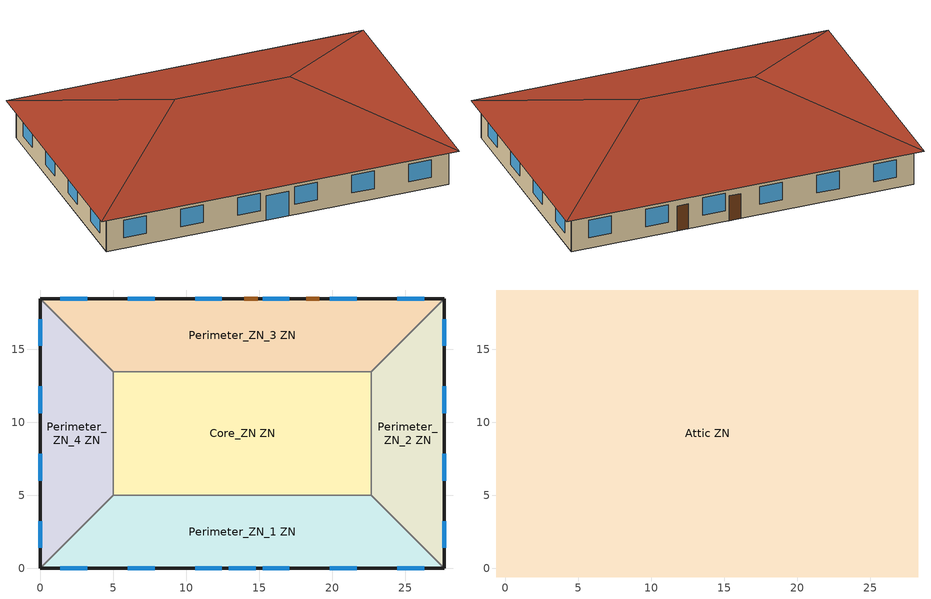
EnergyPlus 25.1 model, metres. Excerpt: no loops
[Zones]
Core_ZN ZN
 floor ground (Foundation F 1.26W/m*K Perim 0.0m Area 149.66m2): 22.69,13.46 22.69,5 5,5 5,13.46 z0
 wall to Perimeter_ZN_2 ZN (Typical Interior Wall): 22.69,5 22.69,13.46 z0:3.05
 wall to Perimeter_ZN_3 ZN (Typical Interior Wall): 22.69,13.46 5,13.46 z0:3.05
 wall to Perimeter_ZN_1 ZN (Typical Interior Wall): 5,5 22.69,5 z0:3.05
 wall to Perimeter_ZN_4 ZN (Typical Interior Wall): 5,13.46 5,5 z0:3.05
Perimeter_ZN_1 ZN
 floor ground (Foundation F 1.26W/m*K Perim 27.69m Area 113.45m2): 22.69,5 27.69,0 0,0 5,5 z0
 wall outside (Typical Insulated Wood Framed Exterior Wall R-11.24): 0,0 27.69,0 z0:3.05
 wall to Perimeter_ZN_2 ZN (Typical Interior Wall): 27.69,0 22.69,5 z0:3.05
 wall to Perimeter_ZN_4 ZN (Typical Interior Wall): 5,5 0,0 z0:3.05
 window (U 0.83 SHGC 0.21 Simple Glazing): 12.93,0 14.76,0 z0:2.13
 window (U 0.5 SHGC 0.23 Simple Glazing): 1.39,0 3.22,0 / 6.01,0 7.84,0 / 10.62,0 12.45,0 / 15.24,0 17.07,0 / 19.85,0 21.68,0 / 24.47,0 26.3,0 z0.9:2.42
Perimeter_ZN_2 ZN
 floor ground (Foundation F 1.26W/m*K Perim 18.46m Area 67.3m2): 27.69,18.46 27.69,0 22.69,5 22.69,13.46 z0
 wall outside (Typical Insulated Wood Framed Exterior Wall R-11.24): 27.69,0 27.69,18.46 z0:3.05
 wall to Perimeter_ZN_3 ZN (Typical Interior Wall): 27.69,18.46 22.69,13.46 z0:3.05
 window (U 0.5 SHGC 0.23 Simple Glazing): 27.69,1.39 27.69,3.22 / 27.69,6.01 27.69,7.84 / 27.69,10.62 27.69,12.45 / 27.69,15.24 27.69,17.07 z0.9:2.42
Perimeter_ZN_3 ZN
 floor ground (Foundation F 1.26W/m*K Perim 27.69m Area 113.45m2): 27.69,18.46 22.69,13.46 5,13.46 0,18.46 z0
 wall outside (Typical Insulated Wood Framed Exterior Wall R-11.24): 27.69,18.46 0,18.46 z0:3.05
 wall to Perimeter_ZN_4 ZN (Typical Interior Wall): 0,18.46 5,13.46 z0:3.05
 window (U 0.5 SHGC 0.23 Simple Glazing): 26.3,18.46 24.47,18.46 / 21.68,18.46 19.85,18.46 / 17.07,18.46 15.24,18.46 / 12.45,18.46 10.62,18.46 / 7.84,18.46 6.01,18.46 / 3.22,18.46 1.39,18.46 z0.9:2.42
 door (Typical Insulated Metal Door R-2.7): 14.91,18.46 14,18.46 / 19.13,18.46 18.22,18.46 z0:2.13
Perimeter_ZN_4 ZN
 floor ground (Foundation F 1.26W/m*K Perim 18.46m Area 67.3m2): 0,18.46 5,13.46 5,5 0,0 z0
 wall outside (Typical Insulated Wood Framed Exterior Wall R-11.24): 0,18.46 0,0 z0:3.05
 window (U 0.5 SHGC 0.23 Simple Glazing): 0,17.07 0,15.24 / 0,12.45 0,10.62 / 0,7.84 0,6.01 / 0,3.22 0,1.39 z0.9:2.42
Attic ZN
 floor outside (Typical Attic Soffit): 28.29,19.06 28.29,-0.6 27.69,0 27.69,18.46 z3.05; 28.29,19.06 27.69,18.46 0,18.46 -0.6,19.06 z3.05; 27.69,0 28.29,-0.6 -0.6,-0.6 0,0 z3.05; -0.6,19.06 0,18.46 0,0 -0.6,-0.6 z3.05
 floor to Core_ZN ZN (Typical Wood Joist Attic Floor R-37.04 1): 22.69,13.46 22.69,5 5,5 5,13.46 z3.05
 floor to Perimeter_ZN_2 ZN (Typical Wood Joist Attic Floor R-37.04 1): 27.69,18.46 27.69,0 22.69,5 22.69,13.46 z3.05
 floor to Perimeter_ZN_3 ZN (Typical Wood Joist Attic Floor R-37.04 1): 27.69,18.46 22.69,13.46 5,13.46 0,18.46 z3.05
 floor to Perimeter_ZN_1 ZN (Typical Wood Joist Attic Floor R-37.04 1): 22.69,5 27.69,0 0,0 5,5 z3.05
 floor to Perimeter_ZN_4 ZN (Typical Wood Joist Attic Floor R-37.04 1): 0,18.46 5,13.46 5,5 0,0 z3.05
 roof outside (Typical Uninsulated Wood Joist Attic Roof): 18.46,9.23,6.33 28.29,-0.6,3.05 28.29,19.06,3.05; 18.46,9.23,6.33 28.29,19.06,3.05 -0.6,19.06,3.05 9.23,9.23,6.33; 9.23,9.23,6.33 -0.6,-0.6,3.05 28.29,-0.6,3.05 18.46,9.23,6.33; 9.23,9.23,6.33 -0.6,19.06,3.05 -0.6,-0.6,3.05
[Building]
-SmallOffice-ASHRAE 169-2013-1A created: 2026-01-14 09:18:01 +0530: North Axis {deg}=0; Loads Convergence Tolerance Value {W}=0.04; Temperature Convergence Tolerance Value {deltaC}=0.2; Solar Distribution=FullInteriorAndExterior; Maximum Number of Warmup Days=25; Minimum Number of Warmup Days=6
[Site:Location]
COLOMBO/KATUNAYAKE: Latitude {deg}=7.17; Longitude {deg}=79.88; Time Zone {hr}=6; Elevation {m}=8; Keep Site Location Information=No
[Site:GroundTemperature:Deep]
24.8, 24.3, 24, 23.9, 24, 24.5, 25, 25.5, 25.9, 26, 25.8, 25.3
[Site:GroundTemperature:FCfactorMethod]
January Ground Temperature {C}=26.2; February Ground Temperature {C}=24.8; March Ground Temperature {C}=23.7; April Ground Temperature {C}=22.5; May Ground Temperature {C}=22.8; June Ground Temperature {C}=23.2; July Ground Temperature {C}=23.8; August Ground Temperature {C}=25.2; September Ground Temperature {C}=25.9; October Ground Temperature {C}=26.9; November Ground Temperature {C}=27.1; December Ground Temperature {C}=26.9
[Site:GroundTemperature:Shallow]
23.7, 23, 22.8, 23, 24, 25, 26, 26.8, 27, 26.6, 25.8, 24.8
[Site:WaterMainsTemperature]
Calculation Method=Correlation; Annual Average Outdoor Air Temperature {C}=24.9167; Maximum Difference In Monthly Average Outdoor Air Temperatures {deltaC}=4.6
[SizingPeriod:DesignDay] Day of Month=21; Dry-Bulb Temperature Range Modifier Type=DefaultMultipliers; Barometric Pressure {Pa}=101229; Rain Indicator=No; Snow Indicator=No; Daylight Saving Time Indicator=No; Begin Environment Reset Mode=FullResetAtBeginEnvironment
Name | Month | Day Type | Maximum Dry-Bulb Temperature {C} | Daily Dry-Bulb Temperature Range {deltaC} | Humidity Condition Type | Wetbulb or DewPoint at Maximum Dry-Bulb {C} | Wind Speed {m/s} | Wind Direction {deg} | Solar Model Indicator | ASHRAE Clear Sky Optical Depth for Beam Irradiance (taub) | ASHRAE Clear Sky Optical Depth for Diffuse Irradiance (taud) | Enthalpy at Maximum Dry-Bulb {J/kg} | Sky Clearness
COLOMBO/KATUNAYAKE Ann Clg .4% Condns DB=>MWB | 5 | SummerDesignDay | 33.1 | 4.9 | Wetbulb | 25.2 | 5.7 | 270 | ASHRAETau | 0.537 | 1.91
COLOMBO/KATUNAYAKE Ann Clg .4% Condns DP=>MDB | 5 | SummerDesignDay | 30.2 | 4.9 | Dewpoint | 26.9 | 5.7 | 270 | ASHRAETau | 0.537 | 1.91
COLOMBO/KATUNAYAKE Ann Clg .4% Condns Enth=>MDB | 5 | SummerDesignDay | 31.1 | 4.9 | Enthalpy |  | 5.7 | 270 | ASHRAETau | 0.537 | 1.91 | 88900
COLOMBO/KATUNAYAKE Ann Clg .4% Condns WB=>MDB | 5 | SummerDesignDay | 30.9 | 4.9 | Wetbulb | 27.7 | 5.7 | 270 | ASHRAETau | 0.537 | 1.91
COLOMBO/KATUNAYAKE Ann Htg 99.6% Condns DB | 12 | WinterDesignDay | 20.9 | 0 | Wetbulb | 20.9 | 2.5 | 50 | ASHRAEClearSky |  |  |  | 0
COLOMBO/KATUNAYAKE Ann Htg Wind 99.6% Condns WS=>MCDB | 12 | WinterDesignDay | 28.7 | 0 | Wetbulb | 28.7 | 9.9 | 50 | ASHRAEClearSky |  |  |  | 0
COLOMBO/KATUNAYAKE Ann Hum_n 99.6% Condns DP=>MCDB | 12 | WinterDesignDay | 29 | 0 | Dewpoint | 16 | 2.5 | 50 | ASHRAEClearSky |  |  |  | 0
[Material] Thermal Absorptance=0.9; Solar Absorptance=0.7
Name | Roughness | Thickness {m} | Conductivity {W/m-K} | Density {kg/m3} | Specific Heat {J/kg-K} | Visible Absorptance
25mm Stucco | Smooth | 0.0254 | 0.72 | 1856 | 840 | 0.7
5/8 in. Gypsum Board | MediumSmooth | 0.0159 | 0.16 | 800 | 1090 | 0.7
5/8 in. Plywood | Smooth | 0.0159 | 0.12 | 544 | 1210 | 0.7
Asphalt Shingles | VeryRough | 0.0032 | 0.04 | 1120 | 1260 | 0.7
F08 Metal surface | Smooth | 0.0008 | 45.28 | 7824 | 500 | 0.7
G01 13mm gypsum board | Smooth | 0.0127 | 0.16 | 800 | 1090 | 0.5
Std Wood 6inch | MediumSmooth | 0.15 | 0.12 | 540 | 1210 | 0.7
[Material:NoMass] Roughness=Smooth; Thermal Absorptance=0.9; Solar Absorptance=0.7; Visible Absorptance=0.7
Name | Thermal Resistance {m2-K/W}
Typical Insulation R-1.85 | 0.326262
Typical Insulation R-35.4 1 | 6.23479
Typical Insulation R-9.06 | 1.59504
[WindowMaterial:SimpleGlazingSystem] Visible Transmittance=0.81
Name | U-Factor {W/m2-K} | Solar Heat Gain Coefficient
U 0.5 SHGC 0.23 Simple Glazing | 2.83913 | 0.23
U 0.83 SHGC 0.21 Simple Glazing | 4.71296 | 0.21
[Construction]
InteriorFurnishings: Std Wood 6inch
Typical Attic Soffit: 5/8 in. Plywood
Typical Insulated Metal Door R-2.7: F08 Metal surface, Typical Insulation R-1.85
Typical Insulated Wood Framed Exterior Wall R-11.24: 25mm Stucco, 5/8 in. Gypsum Board, Typical Insulation R-9.06, 5/8 in. Gypsum Board
Typical Interior Wall: G01 13mm gypsum board, G01 13mm gypsum board
Typical Uninsulated Wood Joist Attic Roof: Asphalt Shingles, 5/8 in. Plywood
Typical Wood Joist Attic Floor R-37.04 1: 5/8 in. Gypsum Board, Typical Insulation R-35.4 1
U 0.5 SHGC 0.23 Simple Glazing: U 0.5 SHGC 0.23 Simple Glazing
U 0.83 SHGC 0.21 Simple Glazing: U 0.83 SHGC 0.21 Simple Glazing
[Construction:FfactorGroundFloor] F-Factor {W/m-K}=1.26344
Name | Area {m2} | PerimeterExposed {m}
Foundation F 1.26W/m*K Perim 0.0m Area 149.66m2 | 149.6574 | 0
Foundation F 1.26W/m*K Perim 18.46m Area 67.3m2 | 67.3 | 18.46
Foundation F 1.26W/m*K Perim 27.69m Area 113.45m2 | 113.45 | 27.69
[Zone] Multiplier=1
Name | Part of Total Floor Area
Attic ZN | No
Core_ZN ZN; Perimeter_ZN_1 ZN; Perimeter_ZN_2 ZN; Perimeter_ZN_3 ZN; Perimeter_ZN_4 ZN | Yes
[Space]
Name | Zone | Space Type
Attic | Attic ZN | Office Attic
Core_ZN | Core_ZN ZN | Office WholeBuilding - Sm Office
Perimeter_ZN_1 | Perimeter_ZN_1 ZN | Office WholeBuilding - Sm Office
Perimeter_ZN_2 | Perimeter_ZN_2 ZN | Office WholeBuilding - Sm Office
Perimeter_ZN_3 | Perimeter_ZN_3 ZN | Office WholeBuilding - Sm Office
Perimeter_ZN_4 | Perimeter_ZN_4 ZN | Office WholeBuilding - Sm Office
[SpaceList]
Office Attic: Attic
Office WholeBuilding - Sm Office: Perimeter_ZN_2, Perimeter_ZN_3, Perimeter_ZN_1, Perimeter_ZN_4, Core_ZN
[InternalMass] Construction=InteriorFurnishings
Name | Zone or ZoneList | Space or SpaceList | Surface Area {m2}
Attic Mass | Attic ZN | Attic | 1135.95
Core_ZN Mass | Core_ZN ZN | Core_ZN | 299.3148
Perimeter_ZN_1 Mass | Perimeter_ZN_1 ZN | Perimeter_ZN_1 | 226.9
Perimeter_ZN_2 Mass | Perimeter_ZN_2 ZN | Perimeter_ZN_2 | 134.6
Perimeter_ZN_3 Mass | Perimeter_ZN_3 ZN | Perimeter_ZN_3 | 226.9
Perimeter_ZN_4 Mass | Perimeter_ZN_4 ZN | Perimeter_ZN_4 | 134.6
[ZoneInfiltration:DesignFlowRate] Velocity Term Coefficient=0; Density Basis=Outdoor
Name | Zone or ZoneList or Space or SpaceList | Schedule | Design Flow Rate Calculation Method | Flow Rate per Exterior Surface Area {m3/s-m2} | Constant Term Coefficient | Temperature Term Coefficient | Velocity Squared Term Coefficient | Design Flow Rate {m3/s}
Attic HVAC Off Infiltration | Attic | Infiltration HVAC Off Schedule | Flow/ExteriorArea | 0.000570329 | 0 | 0.0188 | 0.1349
Attic HVAC On Infiltration | Attic | Infiltration HVAC On Schedule | Flow/ExteriorArea | 0.000570329 | 0.0495 | -0.0018 | 0.114
attic Infiltration | Attic | Always On | Flow/Zone |  | 1 | 0 | 0 | 0.2001
entry door Infiltration | Perimeter_ZN_1 | OfficeSmall INFIL_Door_Opening_SCH | Flow/Zone |  | 1 | 0 | 0 | 0.129785
Perimeter_ZN_1 HVAC Off Infiltration | Perimeter_ZN_1 | Infiltration HVAC Off Schedule | Flow/ExteriorArea | 0.000570329 | 0 | 0.0188 | 0.1349
Perimeter_ZN_1 HVAC On Infiltration | Perimeter_ZN_1 | Infiltration HVAC On Schedule | Flow/ExteriorArea | 0.000570329 | 0.0495 | -0.0018 | 0.114
Perimeter_ZN_2 HVAC Off Infiltration | Perimeter_ZN_2 | Infiltration HVAC Off Schedule | Flow/ExteriorArea | 0.000570329 | 0 | 0.0188 | 0.1349
Perimeter_ZN_2 HVAC On Infiltration | Perimeter_ZN_2 | Infiltration HVAC On Schedule | Flow/ExteriorArea | 0.000570329 | 0.0495 | -0.0018 | 0.114
Perimeter_ZN_3 HVAC Off Infiltration | Perimeter_ZN_3 | Infiltration HVAC Off Schedule | Flow/ExteriorArea | 0.000570329 | 0 | 0.0188 | 0.1349
Perimeter_ZN_3 HVAC On Infiltration | Perimeter_ZN_3 | Infiltration HVAC On Schedule | Flow/ExteriorArea | 0.000570329 | 0.0495 | -0.0018 | 0.114
Perimeter_ZN_4 HVAC Off Infiltration | Perimeter_ZN_4 | Infiltration HVAC Off Schedule | Flow/ExteriorArea | 0.000570329 | 0 | 0.0188 | 0.1349
Perimeter_ZN_4 HVAC On Infiltration | Perimeter_ZN_4 | Infiltration HVAC On Schedule | Flow/ExteriorArea | 0.000570329 | 0.0495 | -0.0018 | 0.114
[People]
Office WholeBuilding - Sm Office People: Zone or ZoneList or Space or SpaceList=Office WholeBuilding - Sm Office; Number of People Schedule=OfficeSmall BLDG_OCC_SCH; Number of People Calculation Method=People/Area; People per Floor Area {person/m2}=0.0602779; Fraction Radiant=0.3; Activity Level Schedule=OfficeSmall ACTIVITY_SCH; Work Efficiency Schedule=Work Efficiency Schedule; Clothing Insulation Schedule=Clothing Schedule; Air Velocity Schedule=Air Velocity Schedule
[ElectricEquipment]
Office WholeBuilding - Sm Office Elec Equip: Zone or ZoneList or Space or SpaceList=Office WholeBuilding - Sm Office; Schedule=OfficeSmall BLDG_EQUIP_SCH_2013; Design Level Calculation Method=Watts/Area; Watts per Floor Area {W/m2}=6.78126; Fraction Latent=0; Fraction Radiant=0; Fraction Lost=0
[Lights] Schedule=OfficeSmall BLDG_LIGHT_SCH_2013; Design Level Calculation Method=Watts/Area; Watts per Floor Area {W/m2}=6.8889; Return Air Fraction=0; Fraction Radiant=0.7; Fraction Visible=0.2; Fraction Replaceable=1
Name | Zone or ZoneList or Space or SpaceList
Core_ZN-Office WholeBuilding - Sm Office Lights | Core_ZN
Perimeter_ZN_1-Office WholeBuilding - Sm Office Lights | Perimeter_ZN_1
Perimeter_ZN_2-Office WholeBuilding - Sm Office Lights | Perimeter_ZN_2
Perimeter_ZN_3-Office WholeBuilding - Sm Office Lights | Perimeter_ZN_3
Perimeter_ZN_4-Office WholeBuilding - Sm Office Lights | Perimeter_ZN_4
[Daylighting:Controls] Lighting Control Type=Continuous; Minimum Input Power Fraction for Continuous or ContinuousOff Dimming Control=0.2; Minimum Light Output Fraction for Continuous or ContinuousOff Dimming Control=0.2; Number of Stepped Control Steps=1; Probability Lighting will be Reset When Needed in Manual Stepped Control=1; Glare Calculation Azimuth Angle of View Direction Clockwise from Zone y-Axis {deg}=-0; Maximum Allowable Discomfort Glare Index=22; Illuminance Setpoint at Reference Point 1 {lux}=377; Illuminance Setpoint at Reference Point 2 {lux}=377
Name | Zone or Space | Glare Calculation Daylighting Reference Point | Daylighting Reference Point Name 1 | Fraction of Lights Controlled by Reference Point 1 | Daylighting Reference Point Name 2 | Fraction of Lights Controlled by Reference Point 2
Perimeter_ZN_1 ZN DaylightingControls | Perimeter_ZN_1 ZN | Perimeter_ZN_1 Daylt Sensor 1 | Perimeter_ZN_1 Daylt Sensor 1 | 0.218 | Perimeter_ZN_1 Daylt Sensor 2 | 0.056
Perimeter_ZN_2 ZN DaylightingControls | Perimeter_ZN_2 ZN | Perimeter_ZN_2 Daylt Sensor 1 | Perimeter_ZN_2 Daylt Sensor 1 | 0.231 | Perimeter_ZN_2 Daylt Sensor 2 | 0.051
Perimeter_ZN_3 ZN DaylightingControls | Perimeter_ZN_3 ZN | Perimeter_ZN_3 Daylt Sensor 1 | Perimeter_ZN_3 Daylt Sensor 1 | 0.215 | Perimeter_ZN_3 Daylt Sensor 2 | 0.056
Perimeter_ZN_4 ZN DaylightingControls | Perimeter_ZN_4 ZN | Perimeter_ZN_4 Daylt Sensor 1 | Perimeter_ZN_4 Daylt Sensor 1 | 0.231 | Perimeter_ZN_4 Daylt Sensor 2 | 0.051
[AvailabilityManager:Scheduled]
VAV with Reheat Availability Manager: Schedule=Always On Discrete
[Exterior:Lights] Control Option=AstronomicalClock
Name | Schedule | Design Level {W}
NonDimming Exterior Lights Def | OfficeSmall Exterior_lighting_schedule_a | 50.7
Occ Sensing Exterior Lights Def | OfficeSmall Exterior_lighting_schedule_b_2016 | 560.6344
[EnergyManagementSystem:Sensor]
Name | Output:Variable or Output:Meter Index Key | Output:Variable or Output:Meter
Business_Sensor | OfficeSmall_BUSINESS_SCH | Schedule Value
ems_Core_ZN_LSr | Core_ZN | Space Lights Electricity Rate
ems_Perimeter_ZN_1_LSr | Perimeter_ZN_1 | Space Lights Electricity Rate
ems_Perimeter_ZN_2_LSr | Perimeter_ZN_2 | Space Lights Electricity Rate
ems_Perimeter_ZN_3_LSr | Perimeter_ZN_3 | Space Lights Electricity Rate
ems_Perimeter_ZN_4_LSr | Perimeter_ZN_4 | Space Lights Electricity Rate
[EnergyManagementSystem:Actuator] Actuated Component Type=Lights; Actuated Component Control Type=Electricity Rate
Name | Actuated Component Unique
ems_Core_ZN_Light1_Actuator | Core_ZN-Office WholeBuilding - Sm Office Lights
ems_Perimeter_ZN_1_Light1_Actuator | Perimeter_ZN_1-Office WholeBuilding - Sm Office Lights
ems_Perimeter_ZN_2_Light1_Actuator | Perimeter_ZN_2-Office WholeBuilding - Sm Office Lights
ems_Perimeter_ZN_3_Light1_Actuator | Perimeter_ZN_3-Office WholeBuilding - Sm Office Lights
ems_Perimeter_ZN_4_Light1_Actuator | Perimeter_ZN_4-Office WholeBuilding - Sm Office Lights
[EnergyManagementSystem:Program]
SET_ems_Core_ZN_Light_EMS_Program: SET ems_Core_ZN_LSr_IP=0.093*ems_Core_ZN_LSr/149.65740000000002; IF (Business_Sensor <= 0) && (ems_Core_ZN_LSr_IP >= 0.02); SET ems_Core_ZN_Light1_Actuator = 0.02*149.65740000000002/0.09290304; ELSE; SET ems_Core_ZN_Light1_Actuator = NULL; ENDIF
SET_ems_Perimeter_ZN_1_Light_EMS_Program: SET ems_Perimeter_ZN_1_LSr_IP=0.093*ems_Perimeter_ZN_1_LSr/113.44999999999999; IF (Business_Sensor <= 0) && (ems_Perimeter_ZN_1_LSr_IP >= 0.02); SET ems_Perimeter_ZN_1_Light1_Actuator = 0.02*113.44999999999999/0.09290304; ELSE; SET ems_Perimeter_ZN_1_Light1_Actuator = NULL; ENDIF
SET_ems_Perimeter_ZN_2_Light_EMS_Program: SET ems_Perimeter_ZN_2_LSr_IP=0.093*ems_Perimeter_ZN_2_LSr/67.30000000000001; IF (Business_Sensor <= 0) && (ems_Perimeter_ZN_2_LSr_IP >= 0.02); SET ems_Perimeter_ZN_2_Light1_Actuator = 0.02*67.30000000000001/0.09290304; ELSE; SET ems_Perimeter_ZN_2_Light1_Actuator = NULL; ENDIF
SET_ems_Perimeter_ZN_3_Light_EMS_Program: SET ems_Perimeter_ZN_3_LSr_IP=0.093*ems_Perimeter_ZN_3_LSr/113.45000000000002; IF (Business_Sensor <= 0) && (ems_Perimeter_ZN_3_LSr_IP >= 0.02); SET ems_Perimeter_ZN_3_Light1_Actuator = 0.02*113.45000000000002/0.09290304; ELSE; SET ems_Perimeter_ZN_3_Light1_Actuator = NULL; ENDIF
SET_ems_Perimeter_ZN_4_Light_EMS_Program: SET ems_Perimeter_ZN_4_LSr_IP=0.093*ems_Perimeter_ZN_4_LSr/67.30000000000001; IF (Business_Sensor <= 0) && (ems_Perimeter_ZN_4_LSr_IP >= 0.02); SET ems_Perimeter_ZN_4_Light1_Actuator = 0.02*67.30000000000001/0.09290304; ELSE; SET ems_Perimeter_ZN_4_Light1_Actuator = NULL; ENDIF
[EnergyManagementSystem:ProgramCallingManager]
SET_ems_Core_ZN_Light_EMS_Program_Manager: AfterPredictorAfterHVACManagers; SET_ems_Core_ZN_Light_EMS_Program
SET_ems_Perimeter_ZN_1_Light_EMS_Program_Manager: AfterPredictorAfterHVACManagers; SET_ems_Perimeter_ZN_1_Light_EMS_Program
SET_ems_Perimeter_ZN_2_Light_EMS_Program_Manager: AfterPredictorAfterHVACManagers; SET_ems_Perimeter_ZN_2_Light_EMS_Program
SET_ems_Perimeter_ZN_3_Light_EMS_Program_Manager: AfterPredictorAfterHVACManagers; SET_ems_Perimeter_ZN_3_Light_EMS_Program
SET_ems_Perimeter_ZN_4_Light_EMS_Program_Manager: AfterPredictorAfterHVACManagers; SET_ems_Perimeter_ZN_4_Light_EMS_Program
[Schedule:Day:Interval]
OfficeSmall BLDG_OCC_SCH Default; OfficeSmall BLDG_OCC_SCH Winter Design Day; Work Efficiency Schedule Default; OfficeSmall BLDG_EQUIP_SCH_2013 Winter Design Day; OfficeSmall BLDG_LIGHT_SCH_2013 Winter Design Day; OfficeSmall HVACOperationSchd Default 6; OfficeSmall HVACOperationSchd Winter Design Day 6; OfficeSmall INFIL_Door_Opening_SCH Default; OfficeSmall INFIL_Door_Opening_SCH Summer Design Day; OfficeSmall INFIL_Door_Opening_SCH Winter Design Day; OfficeSmall_BUSINESS_SCH Default; OfficeSmall_BUSINESS_SCH Winter Design Day: No, 24:00, 0
OfficeSmall BLDG_OCC_SCH Wkdy Day: No, 06:00, 0, 07:00, 0.11, 08:00, 0.21, 12:00, 1, 13:00, 0.53, 17:00, 1, 18:00, 0.32, 22:00, 0.11, 23:00, 0.05, 24:00, 0
OfficeSmall BLDG_OCC_SCH Summer Design Day; Clothing Schedule Default Winter Clothes; OfficeSmall BLDG_EQUIP_SCH_2013 Summer Design Day; OfficeSmall BLDG_LIGHT_SCH_2013 Summer Design Day; Always On Default; OfficeSmall HVACOperationSchd Default inverted; OfficeSmall HVACOperationSchd Winter Design Day inverted 1; OfficeSmall_BUSINESS_SCH Summer Design Day: No, 24:00, 1
OfficeSmall ACTIVITY_SCH Default; OfficeSmall ACTIVITY_SCH Summer Design Day; OfficeSmall ACTIVITY_SCH Winter Design Day: No, 24:00, 120
Air Velocity Schedule Default: No, 24:00, 0.2
OfficeSmall BLDG_EQUIP_SCH_2013 Wknd Day: No, 24:00, 0.163791
OfficeSmall BLDG_EQUIP_SCH_2013 Default|Wkdy Day; OfficeSmall BLDG_EQUIP_SCH_2013 Default: No, 06:00, 0.409478, 08:00, 0.479753, 12:00, 0.959505, 13:00, 0.901935, 17:00, 0.959505, 18:00, 0.479753, 23:00, 0.191901, 24:00, 0.163791
OfficeSmall BLDG_LIGHT_SCH_2013 Wknd Day: No, 24:00, 0.18
OfficeSmall BLDG_LIGHT_SCH_2013 Default|Wkdy Day; OfficeSmall BLDG_LIGHT_SCH_2013 Default: No, 05:00, 0.18, 06:00, 0.23, 07:00, 0.178641, 08:00, 0.326215, 12:00, 0.699031, 13:00, 0.621361, 17:00, 0.699031, 18:00, 0.473788, 20:00, 0.326215, 22:00, 0.248544, 23:00, 0.178641, 24:00, 0.18
OfficeSmall Exterior_lighting_schedule_a Default; OfficeSmall Exterior_lighting_schedule_a Summer Design Day; OfficeSmall Exterior_lighting_schedule_a Winter Design Day: No, 06:00, 0, 24:00, 1
OfficeSmall Exterior_lighting_schedule_b_2016 Default; OfficeSmall Exterior_lighting_schedule_b_2016 Summer Design Day; OfficeSmall Exterior_lighting_schedule_b_2016 Winter Design Day: No, 06:00, 0.5, 24:00, 1
OfficeSmall HVACOperationSchd SmrDsn|Wkdy Day 6; OfficeSmall HVACOperationSchd Summer Design Day 6: No, 06:00, 0, 19:00, 1, 24:00, 0
OfficeSmall HVACOperationSchd SmrDsn|Wkdy Day inverted 1; OfficeSmall HVACOperationSchd Summer Design Day inverted 1: No, 06:00, 1, 19:00, 0, 24:00, 1
OfficeSmall INFIL_Door_Opening_SCH Wkdy Day: No, 06:00, 0, 07:00, 0.144, 08:00, 1, 12:00, 0.144, 13:00, 1, 17:00, 0.144, 18:00, 1, 19:00, 0.144, 24:00, 0
OfficeSmall_BUSINESS_SCH Wkdy Day: No, 06:00, 0, 22:00, 1, 24:00, 0
[Schedule:Week:Daily]
OfficeSmall BLDG_OCC_SCH Week Rule - Jan1-Dec31: OfficeSmall BLDG_OCC_SCH Default, OfficeSmall BLDG_OCC_SCH Wkdy Day, OfficeSmall BLDG_OCC_SCH Wkdy Day, OfficeSmall BLDG_OCC_SCH Wkdy Day, OfficeSmall BLDG_OCC_SCH Wkdy Day, OfficeSmall BLDG_OCC_SCH Wkdy Day, OfficeSmall BLDG_OCC_SCH Default, OfficeSmall BLDG_OCC_SCH Default, OfficeSmall BLDG_OCC_SCH Summer Design Day, OfficeSmall BLDG_OCC_SCH Winter Design Day, OfficeSmall BLDG_OCC_SCH Default, OfficeSmall BLDG_OCC_SCH Default
OfficeSmall ACTIVITY_SCH Week Rule - Jan1-Dec31: OfficeSmall ACTIVITY_SCH Default, OfficeSmall ACTIVITY_SCH Default, OfficeSmall ACTIVITY_SCH Default, OfficeSmall ACTIVITY_SCH Default, OfficeSmall ACTIVITY_SCH Default, OfficeSmall ACTIVITY_SCH Default, OfficeSmall ACTIVITY_SCH Default, OfficeSmall ACTIVITY_SCH Default, OfficeSmall ACTIVITY_SCH Summer Design Day, OfficeSmall ACTIVITY_SCH Winter Design Day, OfficeSmall ACTIVITY_SCH Default, OfficeSmall ACTIVITY_SCH Default
Work Efficiency Schedule Week Rule - Jan1-Dec31: Work Efficiency Schedule Default, Work Efficiency Schedule Default, Work Efficiency Schedule Default, Work Efficiency Schedule Default, Work Efficiency Schedule Default, Work Efficiency Schedule Default, Work Efficiency Schedule Default, Work Efficiency Schedule Default, Work Efficiency Schedule Default, Work Efficiency Schedule Default, Work Efficiency Schedule Default, Work Efficiency Schedule Default
Clothing Schedule Week Rule - Jan1-Dec31: Clothing Schedule Default Winter Clothes, Clothing Schedule Default Winter Clothes, Clothing Schedule Default Winter Clothes, Clothing Schedule Default Winter Clothes, Clothing Schedule Default Winter Clothes, Clothing Schedule Default Winter Clothes, Clothing Schedule Default Winter Clothes, Clothing Schedule Default Winter Clothes, Clothing Schedule Default Winter Clothes, Clothing Schedule Default Winter Clothes, Clothing Schedule Default Winter Clothes, Clothing Schedule Default Winter Clothes
Air Velocity Schedule Week Rule - Jan1-Dec31: Air Velocity Schedule Default, Air Velocity Schedule Default, Air Velocity Schedule Default, Air Velocity Schedule Default, Air Velocity Schedule Default, Air Velocity Schedule Default, Air Velocity Schedule Default, Air Velocity Schedule Default, Air Velocity Schedule Default, Air Velocity Schedule Default, Air Velocity Schedule Default, Air Velocity Schedule Default
OfficeSmall BLDG_EQUIP_SCH_2013 Week Rule - Jan1-Dec31: OfficeSmall BLDG_EQUIP_SCH_2013 Wknd Day, OfficeSmall BLDG_EQUIP_SCH_2013 Default|Wkdy Day, OfficeSmall BLDG_EQUIP_SCH_2013 Default|Wkdy Day, OfficeSmall BLDG_EQUIP_SCH_2013 Default|Wkdy Day, OfficeSmall BLDG_EQUIP_SCH_2013 Default|Wkdy Day, OfficeSmall BLDG_EQUIP_SCH_2013 Default|Wkdy Day, OfficeSmall BLDG_EQUIP_SCH_2013 Wknd Day, OfficeSmall BLDG_EQUIP_SCH_2013 Default, OfficeSmall BLDG_EQUIP_SCH_2013 Summer Design Day, OfficeSmall BLDG_EQUIP_SCH_2013 Winter Design Day, OfficeSmall BLDG_EQUIP_SCH_2013 Default, OfficeSmall BLDG_EQUIP_SCH_2013 Default
OfficeSmall BLDG_LIGHT_SCH_2013 Week Rule - Jan1-Dec31: OfficeSmall BLDG_LIGHT_SCH_2013 Wknd Day, OfficeSmall BLDG_LIGHT_SCH_2013 Default|Wkdy Day, OfficeSmall BLDG_LIGHT_SCH_2013 Default|Wkdy Day, OfficeSmall BLDG_LIGHT_SCH_2013 Default|Wkdy Day, OfficeSmall BLDG_LIGHT_SCH_2013 Default|Wkdy Day, OfficeSmall BLDG_LIGHT_SCH_2013 Default|Wkdy Day, OfficeSmall BLDG_LIGHT_SCH_2013 Wknd Day, OfficeSmall BLDG_LIGHT_SCH_2013 Default, OfficeSmall BLDG_LIGHT_SCH_2013 Summer Design Day, OfficeSmall BLDG_LIGHT_SCH_2013 Winter Design Day, OfficeSmall BLDG_LIGHT_SCH_2013 Default, OfficeSmall BLDG_LIGHT_SCH_2013 Default
Always On Week Rule - Jan1-Dec31: Always On Default, Always On Default, Always On Default, Always On Default, Always On Default, Always On Default, Always On Default, Always On Default, Always On Default, Always On Default, Always On Default, Always On Default
Infiltration HVAC Off Schedule Week Rule - Jan1-Dec31: OfficeSmall HVACOperationSchd Default inverted, OfficeSmall HVACOperationSchd SmrDsn|Wkdy Day inverted 1, OfficeSmall HVACOperationSchd SmrDsn|Wkdy Day inverted 1, OfficeSmall HVACOperationSchd SmrDsn|Wkdy Day inverted 1, OfficeSmall HVACOperationSchd SmrDsn|Wkdy Day inverted 1, OfficeSmall HVACOperationSchd SmrDsn|Wkdy Day inverted 1, OfficeSmall HVACOperationSchd Default inverted, OfficeSmall HVACOperationSchd Default inverted, OfficeSmall HVACOperationSchd Summer Design Day inverted 1, OfficeSmall HVACOperationSchd Winter Design Day inverted 1, OfficeSmall HVACOperationSchd Default inverted, OfficeSmall HVACOperationSchd Default inverted
Infiltration HVAC On Schedule Week Rule - Jan1-Dec31: OfficeSmall HVACOperationSchd Default 6, OfficeSmall HVACOperationSchd SmrDsn|Wkdy Day 6, OfficeSmall HVACOperationSchd SmrDsn|Wkdy Day 6, OfficeSmall HVACOperationSchd SmrDsn|Wkdy Day 6, OfficeSmall HVACOperationSchd SmrDsn|Wkdy Day 6, OfficeSmall HVACOperationSchd SmrDsn|Wkdy Day 6, OfficeSmall HVACOperationSchd Default 6, OfficeSmall HVACOperationSchd Default 6, OfficeSmall HVACOperationSchd Summer Design Day 6, OfficeSmall HVACOperationSchd Winter Design Day 6, OfficeSmall HVACOperationSchd Default 6, OfficeSmall HVACOperationSchd Default 6
OfficeSmall Exterior_lighting_schedule_a Week Rule - Jan1-Dec31: OfficeSmall Exterior_lighting_schedule_a Default, OfficeSmall Exterior_lighting_schedule_a Default, OfficeSmall Exterior_lighting_schedule_a Default, OfficeSmall Exterior_lighting_schedule_a Default, OfficeSmall Exterior_lighting_schedule_a Default, OfficeSmall Exterior_lighting_schedule_a Default, OfficeSmall Exterior_lighting_schedule_a Default, OfficeSmall Exterior_lighting_schedule_a Default, OfficeSmall Exterior_lighting_schedule_a Summer Design Day, OfficeSmall Exterior_lighting_schedule_a Winter Design Day, OfficeSmall Exterior_lighting_schedule_a Default, OfficeSmall Exterior_lighting_schedule_a Default
OfficeSmall Exterior_lighting_schedule_b_2016 Week Rule - Jan1-Dec31: OfficeSmall Exterior_lighting_schedule_b_2016 Default, OfficeSmall Exterior_lighting_schedule_b_2016 Default, OfficeSmall Exterior_lighting_schedule_b_2016 Default, OfficeSmall Exterior_lighting_schedule_b_2016 Default, OfficeSmall Exterior_lighting_schedule_b_2016 Default, OfficeSmall Exterior_lighting_schedule_b_2016 Default, OfficeSmall Exterior_lighting_schedule_b_2016 Default, OfficeSmall Exterior_lighting_schedule_b_2016 Default, OfficeSmall Exterior_lighting_schedule_b_2016 Summer Design Day, OfficeSmall Exterior_lighting_schedule_b_2016 Winter Design Day, OfficeSmall Exterior_lighting_schedule_b_2016 Default, OfficeSmall Exterior_lighting_schedule_b_2016 Default
OfficeSmall INFIL_Door_Opening_SCH Week Rule - Jan1-Dec31: OfficeSmall INFIL_Door_Opening_SCH Default, OfficeSmall INFIL_Door_Opening_SCH Wkdy Day, OfficeSmall INFIL_Door_Opening_SCH Wkdy Day, OfficeSmall INFIL_Door_Opening_SCH Wkdy Day, OfficeSmall INFIL_Door_Opening_SCH Wkdy Day, OfficeSmall INFIL_Door_Opening_SCH Wkdy Day, OfficeSmall INFIL_Door_Opening_SCH Default, OfficeSmall INFIL_Door_Opening_SCH Default, OfficeSmall INFIL_Door_Opening_SCH Summer Design Day, OfficeSmall INFIL_Door_Opening_SCH Winter Design Day, OfficeSmall INFIL_Door_Opening_SCH Default, OfficeSmall INFIL_Door_Opening_SCH Default
OfficeSmall_BUSINESS_SCH Week Rule - Jan1-Dec31: OfficeSmall_BUSINESS_SCH Default, OfficeSmall_BUSINESS_SCH Wkdy Day, OfficeSmall_BUSINESS_SCH Wkdy Day, OfficeSmall_BUSINESS_SCH Wkdy Day, OfficeSmall_BUSINESS_SCH Wkdy Day, OfficeSmall_BUSINESS_SCH Wkdy Day, OfficeSmall_BUSINESS_SCH Default, OfficeSmall_BUSINESS_SCH Default, OfficeSmall_BUSINESS_SCH Summer Design Day, OfficeSmall_BUSINESS_SCH Winter Design Day, OfficeSmall_BUSINESS_SCH Default, OfficeSmall_BUSINESS_SCH Default
[Schedule:Year]
OfficeSmall BLDG_OCC_SCH: OfficeSmall BLDG_OCC_SCH Week Rule - Jan1-Dec31, 1, 1, 12, 31
OfficeSmall ACTIVITY_SCH: OfficeSmall ACTIVITY_SCH Week Rule - Jan1-Dec31, 1, 1, 12, 31
Work Efficiency Schedule: Work Efficiency Schedule Week Rule - Jan1-Dec31, 1, 1, 12, 31
Clothing Schedule: Clothing Schedule Week Rule - Jan1-Dec31, 1, 1, 12, 31
Air Velocity Schedule: Air Velocity Schedule Week Rule - Jan1-Dec31, 1, 1, 12, 31
OfficeSmall BLDG_EQUIP_SCH_2013: OfficeSmall BLDG_EQUIP_SCH_2013 Week Rule - Jan1-Dec31, 1, 1, 12, 31
OfficeSmall BLDG_LIGHT_SCH_2013: OfficeSmall BLDG_LIGHT_SCH_2013 Week Rule - Jan1-Dec31, 1, 1, 12, 31
Always On: Always On Week Rule - Jan1-Dec31, 1, 1, 12, 31
Infiltration HVAC Off Schedule: Infiltration HVAC Off Schedule Week Rule - Jan1-Dec31, 1, 1, 12, 31
Infiltration HVAC On Schedule: Infiltration HVAC On Schedule Week Rule - Jan1-Dec31, 1, 1, 12, 31
OfficeSmall Exterior_lighting_schedule_a: OfficeSmall Exterior_lighting_schedule_a Week Rule - Jan1-Dec31, 1, 1, 12, 31
OfficeSmall Exterior_lighting_schedule_b_2016: OfficeSmall Exterior_lighting_schedule_b_2016 Week Rule - Jan1-Dec31, 1, 1, 12, 31
OfficeSmall INFIL_Door_Opening_SCH: OfficeSmall INFIL_Door_Opening_SCH Week Rule - Jan1-Dec31, 1, 1, 12, 31
OfficeSmall_BUSINESS_SCH: OfficeSmall_BUSINESS_SCH Week Rule - Jan1-Dec31, 1, 1, 12, 31
[Schedule:Constant]
Always On Discrete: Hourly Value=1
